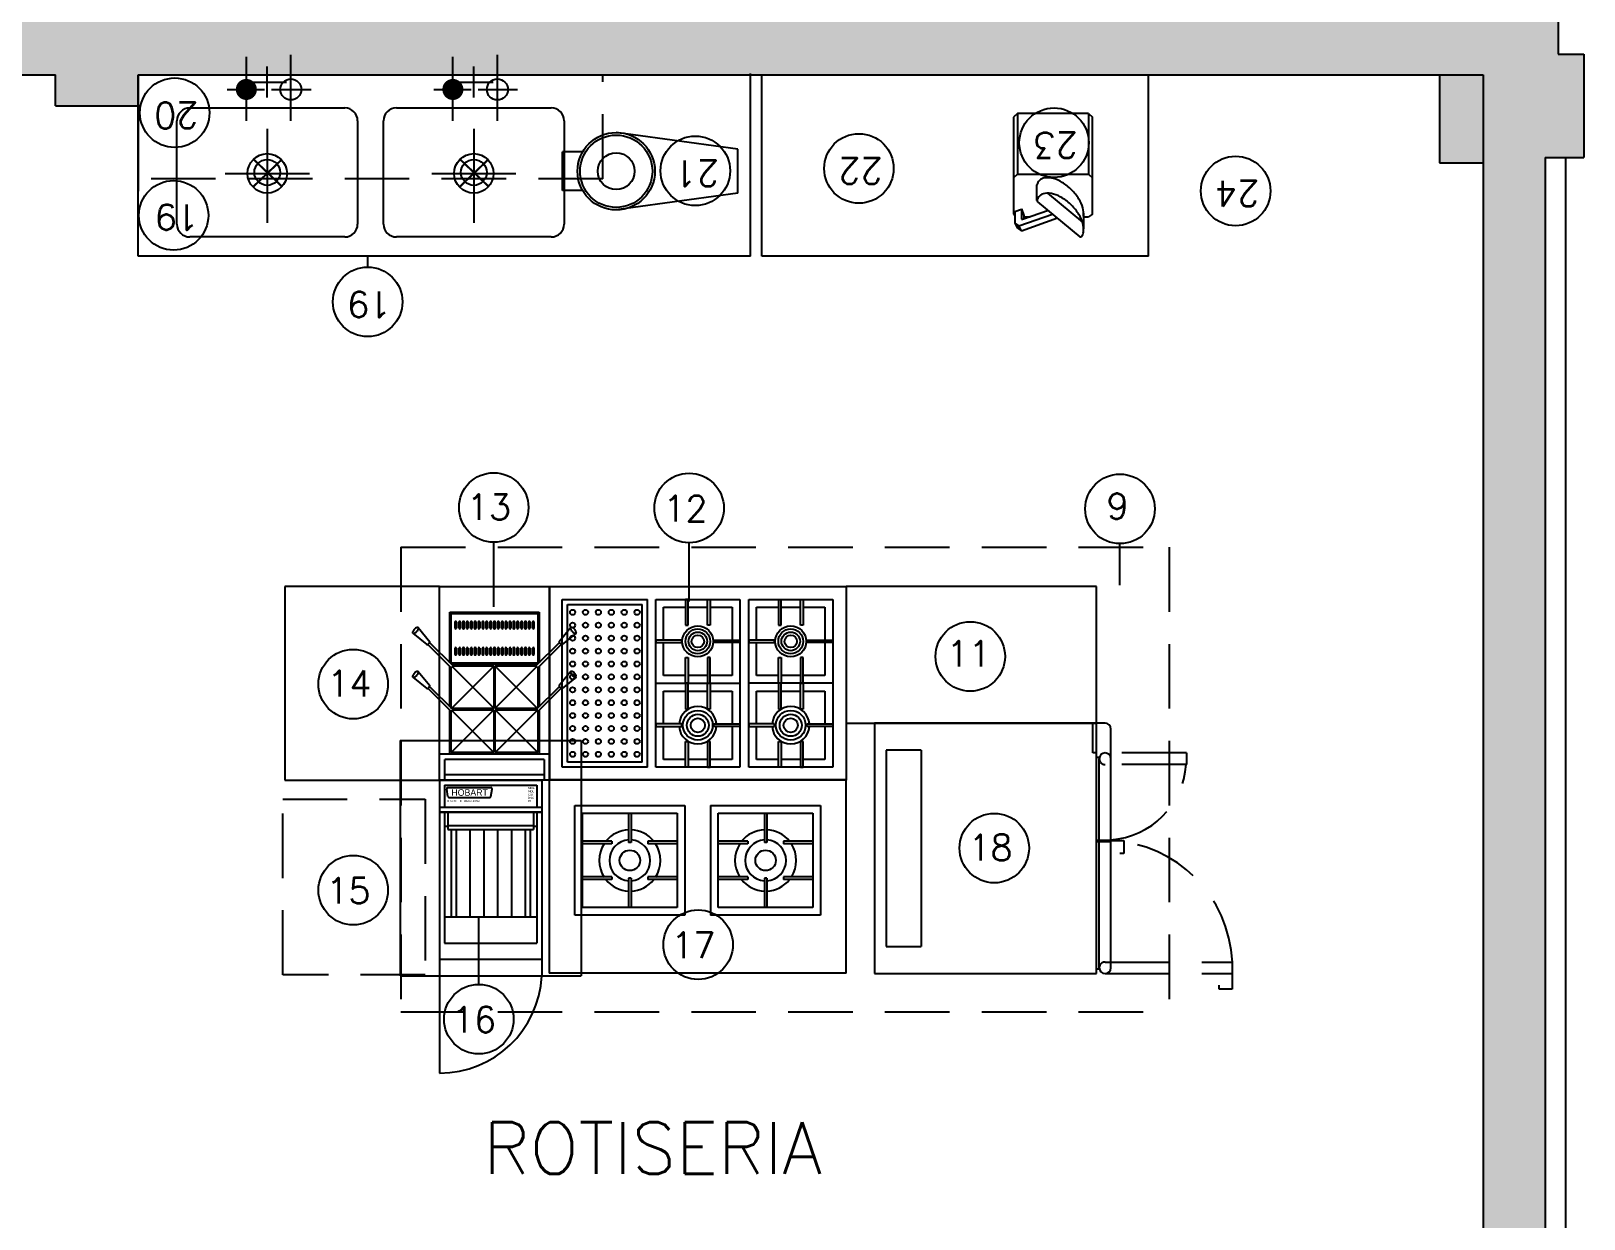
# Model space of a CAD drawing. Header units: metres. Extents: x 95 to 486, y 2972 to 3465.
# Drawn here: x 230.36 to 236.38, y 3405.26 to 3409.86 of the extents above; entities that cross this region are included whole.
import ezdxf

# ---------------------------------------------------------------- set-up
doc = ezdxf.new("R2010")
doc.units = ezdxf.units.M
doc.linetypes.add('HIDDEN', pattern=[0.375, 0.25, -0.125])
for name, color, linetype in [('0_MUROS', 7, 'Continuous'), ('E_INOXIGAS', 1, 'Continuous'), ('I_AGUA', 160, 'Continuous'), ('T_ITEMS', 142, 'Continuous'), ('T_TEXTOS', 3, 'Continuous')]:
    doc.layers.add(name, color=color, linetype=linetype)
doc.styles.add('ROMANS', font='romans.shx', dxfattribs={"width": 0.8, "height": 0.15})

# ---------------------------------------------------------------- blocks, each defined once
blk = doc.blocks.new('AF')
at = {"color": 1}
for p, q in [((0, -173.1), (0, 191.7)), ((-106.2, 0), (111.7, 0))]:
    blk.add_line(p, q, dxfattribs=at)
blk.add_circle((0, 0), 58.2)
blk = doc.blocks.new('AC')
at = {"color": 1}
for p, q in [((0, -173.1), (0, 179.7)), ((-106.2, 0), (100.6, 0))]:
    blk.add_line(p, q, dxfattribs=at)
at = {"const_width": 58.2}
blk.add_lwpolyline([(-29.1, 0, 1), (29.1, 0, 1)], format="xyb", close=True, dxfattribs=at)
blk = doc.blocks.new('DES')
at = {"color": 1}
for p, q in [((-3.7, 173.1), (-3.7, -191.8)), ((-166.9, 0), (159.5, 0))]:
    blk.add_line(p, q, dxfattribs=at)
at = {"const_width": 8}
for points in [[(51.5, 52.8), (-59, -52.7)], [(-57.2, 54.6), (53.3, -50.9)]]:
    blk.add_lwpolyline(points, dxfattribs=at)
blk.add_circle((-3.7, 0), 76.4)

msp = doc.modelspace()

# ---------------------------------------------------------------- hatches: boundary and pattern name
at = {"layer": '0_MUROS'}
h = msp.add_hatch(color=256, dxfattribs=at)
h.paths.add_polyline_path([(216.4886, 3409.5745), (211.1886, 3409.5745), (211.1886, 3409.1545), (211.4686, 3409.1545), (211.4686, 3409.2745), (212.0686, 3409.2745), (213.8464, 3409.2745), (216.1886, 3409.2745), (216.1886, 3407.7545), (216.4886, 3407.7545)])
h.paths.add_polyline_path([(216.4886, 3409.9545), (216.2886, 3409.9545), (214.7846, 3409.9545), (214.7846, 3409.5745), (216.4886, 3409.5745)])
h.paths.add_polyline_path([(236.2786, 3409.9545), (217.6886, 3409.9545), (217.6886, 3409.5745), (220.8386, 3409.5745), (220.8386, 3409.6945), (224.9386, 3409.6945), (224.9386, 3409.5745), (225.2986, 3409.5745), (225.2986, 3409.6945), (230.4586, 3409.6945), (230.4586, 3409.5745), (230.7786, 3409.5745), (230.7786, 3409.6945), (235.9886, 3409.6945), (235.9886, 3404.3545), (236.3086, 3404.3545), (236.3086, 3404.7145), (236.3586, 3404.7145), (236.3586, 3404.8945), (236.2286, 3404.8945), (236.2286, 3409.3745), (236.3786, 3409.3745), (236.3786, 3409.7745), (236.2786, 3409.7745)])
h.paths.add_polyline_path([(230.6386, 3404.5395), (230.4586, 3404.5395), (230.4586, 3399.8795), (230.6386, 3399.8795)])
h.paths.add_polyline_path([(235.9886, 3409.6945), (235.8186, 3409.6945), (235.8186, 3409.3545), (235.9886, 3409.3545)], flags=16)

# ---------------------------------------------------------------- linework, layer by layer
for p, q in [((236.2786, 3409.9545), (236.2786, 3409.7745)), ((236.2786, 3409.7745), (236.3786, 3409.7745)), ((236.3786, 3409.7745), (236.3786, 3409.3745)), ((225.2986, 3409.6945), (230.4586, 3409.6945)), ((230.4586, 3409.5745), (230.4586, 3409.6945)), ((230.7786, 3409.6945), (235.9886, 3409.6945)), ((230.7786, 3409.5745), (230.7786, 3409.6945)), ((235.8186, 3409.6945), (235.8186, 3409.3545)), ((235.9886, 3409.6945), (235.9886, 3404.3545)), ((230.4586, 3409.5745), (230.7786, 3409.5745)), ((236.2286, 3409.3745), (236.3786, 3409.3745)), ((236.2286, 3409.3745), (236.2286, 3404.8945)), ((235.8186, 3409.3545), (235.9886, 3409.3545))]:
    msp.add_line(p, q, dxfattribs=at)
at = {"layer": '0_MUROS', "color": 2}
for p, q in [((230.7786, 3409.6945), (230.7786, 3409.2445)), ((236.3086, 3404.8945), (236.3086, 3409.3745))]:
    msp.add_line(p, q, dxfattribs=at)
at = {"layer": 'E_INOXIGAS'}
for p, q in [((230.7786, 3408.9924), (230.7786, 3409.6945)), ((231.2786, 3409.6068), (231.2786, 3409.7268)), ((232.0786, 3409.6068), (232.0786, 3409.7268)), ((233.1508, 3408.9924), (233.1508, 3409.6996)), ((233.194, 3408.9924), (233.194, 3409.6924)), ((234.6914, 3408.9924), (234.6914, 3409.6924)), ((231.2136, 3409.6668), (231.3536, 3409.6668)), ((232.0136, 3409.6668), (232.1536, 3409.6668)), ((230.9786, 3409.5668), (231.5786, 3409.5668)), ((231.7786, 3409.5668), (232.3786, 3409.5668)), ((230.9286, 3409.1168), (230.9286, 3409.5168)), ((231.6286, 3409.5168), (231.6286, 3409.1168)), ((231.7286, 3409.1168), (231.7286, 3409.5168)), ((232.4286, 3409.5168), (232.4286, 3409.1168)), ((234.1845, 3409.5454), (234.1695, 3409.5304)), ((234.1695, 3409.5304), (234.1695, 3409.1554)), ((234.1845, 3409.5454), (234.1845, 3409.3104)), ((234.4595, 3409.5454), (234.1845, 3409.5454)), ((234.4595, 3409.5454), (234.4595, 3409.3104)), ((234.4595, 3409.5454), (234.4745, 3409.5304)), ((234.4745, 3409.1554), (234.4745, 3409.5304)), ((233.1018, 3409.4068), (232.6301, 3409.4714)), ((232.5002, 3409.3964), (232.4217, 3409.3964)), ((232.4217, 3409.2464), (232.4217, 3409.3964)), ((233.1018, 3409.2361), (233.1018, 3409.4068)), ((234.1845, 3409.3104), (234.1695, 3409.2954)), ((234.1845, 3409.3104), (234.4595, 3409.3104)), ((234.4595, 3409.3104), (234.4745, 3409.2954)), ((234.26, 3409.2076), (234.26, 3409.2687)), ((232.5002, 3409.2464), (232.4217, 3409.2464)), ((233.1018, 3409.2361), (232.6301, 3409.1714)), ((234.2619, 3409.2035), (234.426, 3409.0676)), ((234.3005, 3409.2365), (234.4362, 3409.1241)), ((234.1695, 3409.1554), (234.1745, 3409.1521)), ((234.1745, 3409.1654), (234.1998, 3409.1746)), ((234.1745, 3409.1654), (234.1745, 3409.1204)), ((234.1895, 3409.1104), (234.3195, 3409.1554)), ((234.1995, 3409.1754), (234.1995, 3409.1354)), ((234.1995, 3409.1754), (234.2095, 3409.1504)), ((234.1995, 3409.0904), (234.3395, 3409.1404)), ((234.1995, 3409.1354), (234.2045, 3409.1354)), ((234.2045, 3409.1354), (234.3045, 3409.1704)), ((234.2095, 3409.1504), (234.2095, 3409.1371)), ((234.2095, 3409.1454), (234.2331, 3409.1454)), ((234.44, 3409.1593), (234.44, 3409.0983)), ((234.44, 3409.1454), (234.4595, 3409.1454)), ((234.4745, 3409.1554), (234.4595, 3409.1454)), ((234.1745, 3409.1204), (234.1895, 3409.1104)), ((234.1745, 3409.1204), (234.1845, 3409.1004)), ((234.1845, 3409.1004), (234.1995, 3409.0904)), ((234.1995, 3409.0904), (234.1895, 3409.1104)), ((231.5786, 3409.0668), (230.9786, 3409.0668)), ((232.3786, 3409.0668), (231.7786, 3409.0668)), ((233.1508, 3408.9924), (230.7786, 3408.9924)), ((234.6914, 3408.9924), (233.194, 3408.9924)), ((231.9462, 3407.7128), (231.3462, 3407.7128)), ((231.3462, 3407.7128), (231.3462, 3406.9628)), ((231.9462, 3406.9628), (231.9462, 3407.7128)), ((231.9462, 3407.7128), (232.3712, 3407.7128)), ((232.3712, 3407.7128), (233.5212, 3407.7128)), ((232.3712, 3406.9628), (232.3712, 3407.7128)), ((233.5212, 3407.7128), (233.5212, 3406.9628)), ((233.5212, 3407.7128), (233.5212, 3407.1833)), ((234.4911, 3407.7128), (233.5212, 3407.7128)), ((234.4911, 3407.1833), (234.4911, 3407.7128)), ((233.5212, 3407.1833), (234.4911, 3407.1833)), ((233.6311, 3407.1833), (233.6311, 3406.2133)), ((234.4911, 3407.1833), (233.6311, 3407.1833)), ((234.5236, 3407.1833), (234.4911, 3407.1833)), ((234.4911, 3406.2133), (234.4911, 3407.1833)), ((234.5461, 3407.0458), (234.5461, 3407.1608)), ((231.7931, 3407.1158), (231.7931, 3406.2042)), ((231.7931, 3407.1158), (232.4945, 3407.1158)), ((232.4945, 3407.1158), (232.4945, 3406.2042)), ((233.8111, 3407.0783), (233.6761, 3407.0783)), ((233.6761, 3407.0783), (233.6761, 3406.3183)), ((233.8111, 3407.0783), (233.8111, 3406.3183)), ((234.5014, 3407.0499), (234.4911, 3407.0499)), ((234.5011, 3406.7307), (234.5011, 3407.0458)), ((234.5461, 3406.7307), (234.5461, 3407.0458)), ((231.3462, 3406.9628), (231.9462, 3406.9628)), ((232.3712, 3406.9648), (233.5211, 3406.9648)), ((233.5212, 3406.9628), (232.3712, 3406.9628)), ((233.5211, 3406.2148), (233.5211, 3406.9648)), ((234.4911, 3406.7307), (234.5461, 3406.7307)), ((234.4911, 3406.7286), (234.5959, 3406.7286)), ((234.4911, 3406.7257), (234.5461, 3406.7257)), ((234.5011, 3406.2358), (234.5011, 3406.7257)), ((234.5461, 3406.2358), (234.5461, 3406.7307)), ((234.5959, 3406.7286), (234.5959, 3406.6786)), ((234.5959, 3406.6786), (234.5809, 3406.6786)), ((233.6761, 3406.3183), (233.8111, 3406.3183)), ((231.9462, 3406.2042), (231.9462, 3405.8281)), ((231.9462, 3406.2042), (232.3415, 3406.2042)), ((233.5211, 3406.2148), (232.3703, 3406.2148)), ((233.6311, 3406.2133), (234.4911, 3406.2133)), ((234.5022, 3406.2307), (234.4911, 3406.2307))]:
    msp.add_line(p, q, dxfattribs=at)
at = {"layer": 'E_INOXIGAS', "color": 2, "linetype": 'HIDDEN'}
for q in [(232.5786, 3409.6924), (230.7786, 3409.2924)]:
    msp.add_line((232.5786, 3409.2924), q, dxfattribs=at)
at = {"layer": 'E_INOXIGAS', "linetype": 'HIDDEN'}
for p, q in [((231.7962, 3407.8648), (234.772, 3407.8648)), ((231.7962, 3407.8648), (231.7962, 3406.0648)), ((234.772, 3407.8648), (234.772, 3406.0648)), ((234.4765, 3407.0683), (234.4765, 3407.1833)), ((234.4911, 3407.0683), (234.4765, 3407.0683)), ((234.8387, 3407.0683), (234.5236, 3407.0683)), ((234.8387, 3407.0233), (234.5236, 3407.0233)), ((234.8387, 3407.0683), (234.8387, 3407.0233)), ((231.3386, 3406.2085), (231.3386, 3406.8886)), ((231.3386, 3406.8886), (231.8903, 3406.8886)), ((231.8903, 3406.8886), (231.8903, 3406.2085)), ((234.5236, 3406.2583), (235.0184, 3406.2583)), ((235.0163, 3406.258), (235.0163, 3406.1532)), ((231.8903, 3406.2085), (231.3386, 3406.2085)), ((234.5236, 3406.2133), (235.0184, 3406.2133)), ((234.9663, 3406.1532), (234.9663, 3406.1682)), ((235.0163, 3406.1532), (234.9663, 3406.1532)), ((231.7962, 3406.0648), (234.772, 3406.0648))]:
    msp.add_line(p, q, dxfattribs=at)
at = {"layer": 'E_INOXIGAS', "color": 2}
for p, q in [((231.9462, 3407.457), (231.9462, 3407.7128)), ((232.3712, 3407.7128), (232.3712, 3407.457)), ((231.9862, 3407.4173), (231.9862, 3407.6128)), ((231.9862, 3407.6128), (232.3312, 3407.6128)), ((231.9912, 3407.4178), (231.9912, 3407.6078)), ((231.9912, 3407.6078), (232.3262, 3407.6078)), ((232.0057, 3407.5748), (232.0057, 3407.5518)), ((232.0117, 3407.5748), (232.0117, 3407.5518)), ((232.0207, 3407.5748), (232.0207, 3407.5518)), ((232.0267, 3407.5748), (232.0267, 3407.5518)), ((232.0357, 3407.5748), (232.0357, 3407.5518)), ((232.0417, 3407.5748), (232.0417, 3407.5518)), ((232.0507, 3407.5748), (232.0507, 3407.5518)), ((232.0567, 3407.5748), (232.0567, 3407.5518)), ((232.0657, 3407.5748), (232.0657, 3407.5518)), ((232.0717, 3407.5748), (232.0717, 3407.5518)), ((232.0807, 3407.5748), (232.0807, 3407.5518)), ((232.0867, 3407.5748), (232.0867, 3407.5518)), ((232.0957, 3407.5748), (232.0957, 3407.5518)), ((232.1017, 3407.5748), (232.1017, 3407.5518)), ((232.1107, 3407.5748), (232.1107, 3407.5518)), ((232.1167, 3407.5748), (232.1167, 3407.5518)), ((232.1257, 3407.5748), (232.1257, 3407.5518)), ((232.1317, 3407.5748), (232.1317, 3407.5518)), ((232.1407, 3407.5748), (232.1407, 3407.5518)), ((232.1467, 3407.5748), (232.1467, 3407.5518)), ((232.1557, 3407.5748), (232.1557, 3407.5518)), ((232.1617, 3407.5748), (232.1617, 3407.5518)), ((232.1707, 3407.5748), (232.1707, 3407.5518)), ((232.1767, 3407.5748), (232.1767, 3407.5518)), ((232.1857, 3407.5748), (232.1857, 3407.5518)), ((232.1917, 3407.5748), (232.1917, 3407.5518)), ((232.2007, 3407.5748), (232.2007, 3407.5518)), ((232.2067, 3407.5748), (232.2067, 3407.5518)), ((232.2157, 3407.5748), (232.2157, 3407.5518)), ((232.2217, 3407.5748), (232.2217, 3407.5518)), ((232.2307, 3407.5748), (232.2307, 3407.5518)), ((232.2367, 3407.5748), (232.2367, 3407.5518)), ((232.2457, 3407.5748), (232.2457, 3407.5518)), ((232.2517, 3407.5748), (232.2517, 3407.5518)), ((232.2607, 3407.5748), (232.2607, 3407.5518)), ((232.2667, 3407.5748), (232.2667, 3407.5518)), ((232.2757, 3407.5748), (232.2757, 3407.5518)), ((232.2817, 3407.5748), (232.2817, 3407.5518)), ((232.2907, 3407.5748), (232.2907, 3407.5518)), ((232.2967, 3407.5748), (232.2967, 3407.5518)), ((232.3057, 3407.5748), (232.3057, 3407.5518)), ((232.3117, 3407.5748), (232.3117, 3407.5518)), ((232.3262, 3407.6078), (232.3262, 3407.4178)), ((232.3312, 3407.6128), (232.3312, 3407.4173)), ((231.8423, 3407.5319), (231.8969, 3407.4876)), ((231.8633, 3407.5534), (231.908, 3407.4991)), ((231.9912, 3407.3982), (231.9004, 3407.4884)), ((231.9983, 3407.4053), (231.9071, 3407.4958)), ((232.0057, 3407.4738), (232.0057, 3407.4508)), ((232.0117, 3407.4738), (232.0117, 3407.4508)), ((232.0207, 3407.4738), (232.0207, 3407.4508)), ((232.0267, 3407.4738), (232.0267, 3407.4508)), ((232.0357, 3407.4738), (232.0357, 3407.4508)), ((232.0417, 3407.4738), (232.0417, 3407.4508)), ((232.0507, 3407.4738), (232.0507, 3407.4508)), ((232.0567, 3407.4738), (232.0567, 3407.4508)), ((232.0657, 3407.4738), (232.0657, 3407.4508)), ((232.0717, 3407.4738), (232.0717, 3407.4508)), ((232.0807, 3407.4738), (232.0807, 3407.4508)), ((232.0867, 3407.4738), (232.0867, 3407.4508)), ((232.0957, 3407.4738), (232.0957, 3407.4508)), ((232.1017, 3407.4738), (232.1017, 3407.4508)), ((232.1107, 3407.4738), (232.1107, 3407.4508)), ((232.1167, 3407.4738), (232.1167, 3407.4508)), ((232.1257, 3407.4738), (232.1257, 3407.4508)), ((232.1317, 3407.4738), (232.1317, 3407.4508)), ((232.1407, 3407.4738), (232.1407, 3407.4508)), ((232.1467, 3407.4738), (232.1467, 3407.4508)), ((232.1557, 3407.4738), (232.1557, 3407.4508)), ((232.1617, 3407.4738), (232.1617, 3407.4508)), ((232.1707, 3407.4738), (232.1707, 3407.4508)), ((232.1767, 3407.4738), (232.1767, 3407.4508)), ((232.1857, 3407.4738), (232.1857, 3407.4508)), ((232.1917, 3407.4738), (232.1917, 3407.4508)), ((232.2007, 3407.4738), (232.2007, 3407.4508)), ((232.2067, 3407.4738), (232.2067, 3407.4508)), ((232.2157, 3407.4738), (232.2157, 3407.4508)), ((232.2217, 3407.4738), (232.2217, 3407.4508)), ((232.2307, 3407.4738), (232.2307, 3407.4508)), ((232.2367, 3407.4738), (232.2367, 3407.4508)), ((232.2457, 3407.4738), (232.2457, 3407.4508)), ((232.2517, 3407.4738), (232.2517, 3407.4508)), ((232.2607, 3407.4738), (232.2607, 3407.4508)), ((232.2667, 3407.4738), (232.2667, 3407.4508)), ((232.2757, 3407.4738), (232.2757, 3407.4508)), ((232.2817, 3407.4738), (232.2817, 3407.4508)), ((232.2907, 3407.4738), (232.2907, 3407.4508)), ((232.2967, 3407.4738), (232.2967, 3407.4508)), ((232.3057, 3407.4738), (232.3057, 3407.4508)), ((232.3117, 3407.4738), (232.3117, 3407.4508)), ((232.319, 3407.4053), (232.4102, 3407.4958)), ((232.3261, 3407.3982), (232.4169, 3407.4884)), ((231.9462, 3407.287), (231.9462, 3407.4429)), ((231.9862, 3407.2473), (231.9862, 3407.4032)), ((231.9907, 3407.4128), (232.3266, 3407.4128)), ((231.9912, 3407.4178), (232.3262, 3407.4178)), ((231.9912, 3407.3982), (231.9983, 3407.4053)), ((231.9912, 3407.2403), (231.9912, 3407.3983)), ((231.9922, 3407.2403), (232.1572, 3407.4053)), ((232.1572, 3407.2403), (231.9958, 3407.4018)), ((231.9983, 3407.4053), (232.1562, 3407.4053)), ((232.1562, 3407.4053), (232.1562, 3407.2403)), ((232.3251, 3407.2403), (232.1601, 3407.4053)), ((232.1601, 3407.2403), (232.3215, 3407.4018)), ((232.1612, 3407.2403), (232.1612, 3407.4053)), ((232.1612, 3407.4053), (232.319, 3407.4053)), ((232.3261, 3407.3982), (232.319, 3407.4053)), ((232.3262, 3407.3983), (232.3262, 3407.2424)), ((232.3312, 3407.4032), (232.3312, 3407.2473)), ((232.3712, 3407.4429), (232.3712, 3407.287)), ((231.8423, 3407.3619), (231.8969, 3407.3176)), ((231.8633, 3407.3834), (231.908, 3407.3291)), ((231.9983, 3407.2353), (231.9071, 3407.3258)), ((232.319, 3407.2353), (232.4102, 3407.3258)), ((231.9912, 3407.2282), (231.9004, 3407.3184)), ((231.9462, 3407.0628), (231.9462, 3407.2729)), ((232.3261, 3407.2282), (232.4169, 3407.3184)), ((232.3712, 3407.2729), (232.3712, 3407.0628)), ((231.9862, 3407.0628), (231.9862, 3407.2332)), ((231.9912, 3407.2282), (231.9983, 3407.2353)), ((231.9912, 3407.0703), (232.1562, 3407.2353)), ((231.9912, 3407.0703), (231.9912, 3407.2283)), ((232.1562, 3407.2403), (231.9932, 3407.2403)), ((232.1562, 3407.0703), (231.9947, 3407.2318)), ((231.9983, 3407.2353), (232.1562, 3407.2353)), ((232.1562, 3407.2353), (232.1562, 3407.0703)), ((232.3241, 3407.2403), (232.1612, 3407.2403)), ((232.1612, 3407.0703), (232.1612, 3407.2353)), ((232.3262, 3407.0703), (232.1612, 3407.2353)), ((232.1612, 3407.2353), (232.3262, 3407.2353)), ((232.1612, 3407.0703), (232.3226, 3407.2318)), ((232.3261, 3407.2282), (232.319, 3407.2353)), ((232.3262, 3407.2283), (232.3262, 3407.0703)), ((232.3312, 3407.2332), (232.3312, 3407.0628)), ((231.9462, 3406.9628), (231.9462, 3407.0628)), ((232.3712, 3407.0628), (231.9462, 3407.0628)), ((231.9662, 3406.9628), (231.9662, 3407.0428)), ((232.3512, 3407.0428), (231.9662, 3407.0428)), ((232.1562, 3407.0703), (231.9912, 3407.0703)), ((232.3262, 3407.0703), (232.1612, 3407.0703)), ((232.3512, 3407.0428), (232.3512, 3406.9628)), ((232.3712, 3407.0628), (232.3712, 3406.9628)), ((231.9462, 3406.9628), (231.9462, 3406.2042)), ((232.3712, 3406.9628), (231.9462, 3406.9628)), ((231.9462, 3406.9628), (232.3415, 3406.9628)), ((232.3512, 3406.9828), (231.9662, 3406.9828)), ((232.3415, 3406.9628), (232.3415, 3406.2042)), ((232.3712, 3406.2148), (232.3712, 3406.9648)), ((231.9654, 3406.9438), (231.9654, 3406.8578)), ((231.9654, 3406.9438), (232.3223, 3406.9438)), ((231.9784, 3406.8999), (231.9735, 3406.9278)), ((231.9785, 3406.9338), (232.1447, 3406.9338)), ((232.1448, 3406.8999), (232.1497, 3406.9278)), ((232.3223, 3406.9438), (232.3223, 3406.8578)), ((231.9462, 3406.8578), (232.3415, 3406.8578)), ((231.9834, 3406.8957), (232.1398, 3406.8957)), ((231.9462, 3406.8401), (232.3415, 3406.8401)), ((231.9462, 3406.8385), (232.3415, 3406.8385)), ((231.9654, 3406.8385), (231.9654, 3406.3318)), ((231.9654, 3406.7844), (231.978, 3406.7844)), ((231.978, 3406.8385), (231.978, 3406.7715)), ((231.978, 3406.7877), (232.3097, 3406.7877)), ((232.3097, 3406.8385), (232.3097, 3406.7715)), ((232.3097, 3406.7844), (232.3223, 3406.7844)), ((232.3223, 3406.8385), (232.3223, 3406.3318)), ((231.978, 3406.7715), (232.3097, 3406.7715)), ((231.9908, 3406.7715), (231.9908, 3406.4337)), ((232.0101, 3406.7715), (232.0101, 3406.4337)), ((232.0637, 3406.7715), (232.0637, 3406.4337)), ((232.1172, 3406.7715), (232.1172, 3406.4337)), ((232.1708, 3406.7715), (232.1708, 3406.4337)), ((232.2243, 3406.7715), (232.2243, 3406.4337)), ((232.2779, 3406.7715), (232.2779, 3406.4337)), ((232.2969, 3406.7715), (232.2969, 3406.4337)), ((231.9654, 3406.4337), (232.3223, 3406.4337)), ((231.9654, 3406.3318), (232.3223, 3406.3318)), ((232.3415, 3406.2681), (231.9462, 3406.2681)), ((231.7931, 3406.2042), (231.9462, 3406.2042)), ((232.3415, 3406.2042), (232.4945, 3406.2042))]:
    msp.add_line(p, q, dxfattribs=at)
at = {"layer": 'E_INOXIGAS', "color": 5}
for p, q in [((232.4212, 3407.6628), (232.7512, 3407.6628)), ((232.4212, 3407.0128), (232.4212, 3407.6628)), ((232.4412, 3407.6428), (232.7312, 3407.6428)), ((232.4412, 3407.0328), (232.4412, 3407.6428)), ((232.7312, 3407.0328), (232.7312, 3407.6428)), ((232.7512, 3407.0128), (232.7512, 3407.6628)), ((232.7837, 3407.3378), (232.7837, 3407.6628)), ((232.7837, 3407.6628), (233.1087, 3407.6628)), ((232.8137, 3407.5053), (232.8137, 3407.6328)), ((232.8137, 3407.6328), (232.8987, 3407.6328)), ((232.8987, 3407.6628), (232.8987, 3407.5628)), ((232.9087, 3407.6628), (232.8987, 3407.6628)), ((232.9087, 3407.5628), (232.9087, 3407.6628)), ((232.9087, 3407.6328), (232.9837, 3407.6328)), ((232.9837, 3407.5628), (232.9837, 3407.6628)), ((232.9837, 3407.6628), (232.9937, 3407.6628)), ((232.9937, 3407.6628), (232.9937, 3407.5628)), ((232.9937, 3407.6328), (233.0787, 3407.6328)), ((233.0787, 3407.6328), (233.0787, 3407.5053)), ((233.1087, 3407.6628), (233.1087, 3407.3378)), ((233.1437, 3407.6628), (233.4687, 3407.6628)), ((233.1437, 3407.3378), (233.1437, 3407.6628)), ((233.1737, 3407.5053), (233.1737, 3407.6328)), ((233.1737, 3407.6328), (233.2587, 3407.6328)), ((233.2587, 3407.6628), (233.2587, 3407.5628)), ((233.2687, 3407.5628), (233.2687, 3407.6628)), ((233.2687, 3407.6328), (233.3437, 3407.6328)), ((233.3437, 3407.5628), (233.3437, 3407.6628)), ((233.3537, 3407.6628), (233.3537, 3407.5628)), ((233.3537, 3407.6328), (233.4387, 3407.6328)), ((233.4387, 3407.6328), (233.4387, 3407.5053)), ((233.4687, 3407.6628), (233.4687, 3407.3378)), ((232.4541, 3407.5534), (232.4093, 3407.4991)), ((232.475, 3407.5319), (232.4204, 3407.4876)), ((232.7837, 3407.5053), (232.7837, 3407.4953)), ((232.8837, 3407.5053), (232.7837, 3407.5053)), ((232.8837, 3407.4953), (232.8837, 3407.5053)), ((232.8987, 3407.5628), (232.9087, 3407.5628)), ((232.9937, 3407.5628), (232.9837, 3407.5628)), ((233.0087, 3407.5053), (233.1087, 3407.5053)), ((233.0087, 3407.4953), (233.0087, 3407.5053)), ((233.1087, 3407.5053), (233.1087, 3407.4953)), ((233.1437, 3407.5053), (233.1437, 3407.4953)), ((233.2437, 3407.5053), (233.1437, 3407.5053)), ((233.2437, 3407.4953), (233.2437, 3407.5053)), ((233.2587, 3407.5628), (233.2687, 3407.5628)), ((233.3537, 3407.5628), (233.3437, 3407.5628)), ((233.3687, 3407.5053), (233.4687, 3407.5053)), ((233.3687, 3407.4953), (233.3687, 3407.5053)), ((233.4687, 3407.5053), (233.4687, 3407.4953)), ((232.7837, 3407.4953), (232.8837, 3407.4953)), ((232.8137, 3407.3678), (232.8137, 3407.4953)), ((233.1087, 3407.4953), (233.0087, 3407.4953)), ((233.0787, 3407.4953), (233.0787, 3407.3678)), ((233.1437, 3407.4953), (233.2437, 3407.4953)), ((233.1737, 3407.3678), (233.1737, 3407.4953)), ((233.4687, 3407.4953), (233.3687, 3407.4953)), ((233.4387, 3407.4953), (233.4387, 3407.3678)), ((232.8987, 3407.4378), (232.9087, 3407.4378)), ((232.8987, 3407.3378), (232.8987, 3407.4378)), ((232.9087, 3407.4378), (232.9087, 3407.3378)), ((232.9837, 3407.4378), (232.9837, 3407.3378)), ((232.9937, 3407.4378), (232.9837, 3407.4378)), ((232.9937, 3407.3378), (232.9937, 3407.4378)), ((233.2587, 3407.4378), (233.2687, 3407.4378)), ((233.2587, 3407.3378), (233.2587, 3407.4378)), ((233.2687, 3407.4378), (233.2687, 3407.3378)), ((233.3537, 3407.4378), (233.3437, 3407.4378)), ((233.3437, 3407.4378), (233.3437, 3407.3378)), ((233.3537, 3407.3378), (233.3537, 3407.4378)), ((232.4541, 3407.3834), (232.4093, 3407.3291)), ((232.475, 3407.3619), (232.4204, 3407.3176)), ((232.7837, 3407.0128), (232.7837, 3407.3378)), ((232.7837, 3407.3378), (233.1087, 3407.3378)), ((232.8987, 3407.3678), (232.8137, 3407.3678)), ((232.8987, 3407.3378), (232.8987, 3407.2378)), ((232.9087, 3407.3378), (232.8987, 3407.3378)), ((232.9087, 3407.3378), (232.8987, 3407.3378)), ((232.9837, 3407.3678), (232.9087, 3407.3678)), ((232.9087, 3407.2378), (232.9087, 3407.3378)), ((232.9837, 3407.2378), (232.9837, 3407.3378)), ((232.9837, 3407.3378), (232.9937, 3407.3378)), ((232.9837, 3407.3378), (232.9937, 3407.3378)), ((233.0787, 3407.3678), (232.9937, 3407.3678)), ((232.9937, 3407.3378), (232.9937, 3407.2378)), ((233.1087, 3407.3378), (233.1087, 3407.0128)), ((233.1437, 3407.0128), (233.1437, 3407.3378)), ((233.4687, 3407.3378), (233.1437, 3407.3378)), ((233.2587, 3407.3678), (233.1737, 3407.3678)), ((233.2587, 3407.3378), (233.2587, 3407.2378)), ((233.2687, 3407.3378), (233.2587, 3407.3378)), ((233.2687, 3407.3378), (233.2587, 3407.3378)), ((233.3437, 3407.3678), (233.2687, 3407.3678)), ((233.2687, 3407.2378), (233.2687, 3407.3378)), ((233.3437, 3407.2378), (233.3437, 3407.3378)), ((233.3437, 3407.3378), (233.3537, 3407.3378)), ((233.3437, 3407.3378), (233.3537, 3407.3378)), ((233.4387, 3407.3678), (233.3537, 3407.3678)), ((233.3537, 3407.3378), (233.3537, 3407.2378)), ((233.4687, 3407.3378), (233.4687, 3407.0128)), ((232.8137, 3407.1803), (232.8137, 3407.3078)), ((232.8137, 3407.3078), (232.8987, 3407.3078)), ((232.9087, 3407.3078), (232.9837, 3407.3078)), ((232.9937, 3407.3078), (233.0787, 3407.3078)), ((233.0787, 3407.3078), (233.0787, 3407.1803)), ((233.1737, 3407.1803), (233.1737, 3407.3078)), ((233.1737, 3407.3078), (233.2587, 3407.3078)), ((233.2687, 3407.3078), (233.3437, 3407.3078)), ((233.3537, 3407.3078), (233.4387, 3407.3078)), ((233.4387, 3407.3078), (233.4387, 3407.1803)), ((232.8987, 3407.2378), (232.9087, 3407.2378)), ((232.9937, 3407.2378), (232.9837, 3407.2378)), ((233.2587, 3407.2378), (233.2687, 3407.2378)), ((233.3537, 3407.2378), (233.3437, 3407.2378)), ((232.7837, 3407.1803), (232.7837, 3407.1703)), ((232.8837, 3407.1803), (232.7837, 3407.1803)), ((232.7837, 3407.1703), (232.8837, 3407.1703)), ((232.8137, 3407.0428), (232.8137, 3407.1703)), ((232.8837, 3407.1703), (232.8837, 3407.1803)), ((233.0087, 3407.1803), (233.1087, 3407.1803)), ((233.0087, 3407.1703), (233.0087, 3407.1803)), ((233.1087, 3407.1703), (233.0087, 3407.1703)), ((233.0787, 3407.1703), (233.0787, 3407.0428)), ((233.1087, 3407.1803), (233.1087, 3407.1703)), ((233.1437, 3407.1803), (233.1437, 3407.1703)), ((233.2437, 3407.1803), (233.1437, 3407.1803)), ((233.1437, 3407.1703), (233.2437, 3407.1703)), ((233.1737, 3407.0428), (233.1737, 3407.1703)), ((233.2437, 3407.1703), (233.2437, 3407.1803)), ((233.3687, 3407.1803), (233.4687, 3407.1803)), ((233.3687, 3407.1703), (233.3687, 3407.1803)), ((233.4687, 3407.1703), (233.3687, 3407.1703)), ((233.4387, 3407.1703), (233.4387, 3407.0428)), ((233.4687, 3407.1803), (233.4687, 3407.1703)), ((232.8987, 3407.1128), (232.9087, 3407.1128)), ((232.8987, 3407.0128), (232.8987, 3407.1128)), ((232.9087, 3407.1128), (232.9087, 3407.0128)), ((232.9837, 3407.1128), (232.9837, 3407.0128)), ((232.9937, 3407.1128), (232.9837, 3407.1128)), ((232.9937, 3407.0128), (232.9937, 3407.1128)), ((233.2587, 3407.1128), (233.2687, 3407.1128)), ((233.2587, 3407.0128), (233.2587, 3407.1128)), ((233.2687, 3407.1128), (233.2687, 3407.0128)), ((233.3437, 3407.1128), (233.3437, 3407.0128)), ((233.3537, 3407.1128), (233.3437, 3407.1128)), ((233.3537, 3407.0128), (233.3537, 3407.1128)), ((232.7312, 3407.0328), (232.4412, 3407.0328)), ((232.8987, 3407.0428), (232.8137, 3407.0428)), ((232.9837, 3407.0428), (232.9087, 3407.0428)), ((233.0787, 3407.0428), (232.9937, 3407.0428)), ((233.2587, 3407.0428), (233.1737, 3407.0428)), ((233.3437, 3407.0428), (233.2687, 3407.0428)), ((233.4387, 3407.0428), (233.3537, 3407.0428)), ((232.7512, 3407.0128), (232.4212, 3407.0128)), ((233.1087, 3407.0128), (232.7837, 3407.0128)), ((232.9087, 3407.0128), (232.8987, 3407.0128)), ((232.9837, 3407.0128), (232.9937, 3407.0128)), ((233.4687, 3407.0128), (233.1437, 3407.0128)), ((233.2687, 3407.0128), (233.2587, 3407.0128)), ((233.3437, 3407.0128), (233.3537, 3407.0128)), ((232.4703, 3406.4391), (232.4703, 3406.8648)), ((232.4703, 3406.8648), (232.896, 3406.8648)), ((232.896, 3406.8648), (232.896, 3406.4391)), ((232.996, 3406.8648), (233.4217, 3406.8648)), ((232.996, 3406.8648), (232.996, 3406.4391)), ((233.4217, 3406.8648), (233.4217, 3406.4391)), ((232.5, 3406.4688), (232.5, 3406.8351)), ((232.5, 3406.8351), (232.8663, 3406.8351)), ((232.6782, 3406.8351), (232.6782, 3406.7212)), ((232.6881, 3406.8351), (232.6881, 3406.7212)), ((232.8663, 3406.8351), (232.8663, 3406.4688)), ((233.0257, 3406.8351), (233.392, 3406.8351)), ((233.0257, 3406.4688), (233.0257, 3406.8351)), ((233.2039, 3406.8351), (233.2039, 3406.7212)), ((233.2138, 3406.8351), (233.2138, 3406.7212)), ((233.392, 3406.8351), (233.392, 3406.4688)), ((232.6138, 3406.7262), (232.5, 3406.7262)), ((232.6138, 3406.7262), (232.6138, 3406.7163)), ((232.7524, 3406.7262), (232.7524, 3406.7163)), ((232.8663, 3406.7262), (232.7524, 3406.7262)), ((233.1395, 3406.7262), (233.0257, 3406.7262)), ((233.1395, 3406.7262), (233.1395, 3406.7163)), ((233.2781, 3406.7262), (233.2781, 3406.7163)), ((233.392, 3406.7262), (233.2781, 3406.7262)), ((232.6138, 3406.7163), (232.5, 3406.7163)), ((232.6881, 3406.7212), (232.6782, 3406.7212)), ((232.8663, 3406.7163), (232.7524, 3406.7163)), ((233.1395, 3406.7163), (233.0257, 3406.7163)), ((233.2138, 3406.7212), (233.2039, 3406.7212)), ((233.392, 3406.7163), (233.2781, 3406.7163)), ((232.6138, 3406.5876), (232.5, 3406.5876)), ((232.6138, 3406.5777), (232.5, 3406.5777)), ((232.6138, 3406.5876), (232.6138, 3406.5777)), ((232.6782, 3406.5826), (232.6782, 3406.4688)), ((232.6881, 3406.5826), (232.6782, 3406.5826)), ((232.6881, 3406.5826), (232.6881, 3406.4688)), ((232.7524, 3406.5876), (232.7524, 3406.5777)), ((232.8663, 3406.5876), (232.7524, 3406.5876)), ((232.8663, 3406.5777), (232.7524, 3406.5777)), ((233.1395, 3406.5876), (233.0257, 3406.5876)), ((233.1395, 3406.5777), (233.0257, 3406.5777)), ((233.1395, 3406.5876), (233.1395, 3406.5777)), ((233.2039, 3406.5826), (233.2039, 3406.4688)), ((233.2138, 3406.5826), (233.2039, 3406.5826)), ((233.2138, 3406.5826), (233.2138, 3406.4688)), ((233.2781, 3406.5876), (233.2781, 3406.5777)), ((233.392, 3406.5876), (233.2781, 3406.5876)), ((233.392, 3406.5777), (233.2781, 3406.5777)), ((232.896, 3406.4391), (232.4703, 3406.4391)), ((232.8663, 3406.4688), (232.5, 3406.4688)), ((233.4217, 3406.4391), (232.996, 3406.4391)), ((233.392, 3406.4688), (233.0257, 3406.4688))]:
    msp.add_line(p, q, dxfattribs=at)
at = {"layer": 'E_INOXIGAS'}
for centre, radius in [((232.6301, 3409.3214), 0.15), ((232.6301, 3409.3214), 0.14), ((232.6301, 3409.3214), 0.0712), ((231.2786, 3409.3168), 0.05), ((232.0786, 3409.3168), 0.05)]:
    msp.add_circle(centre, radius, dxfattribs=at)
at = {"layer": 'E_INOXIGAS', "color": 5}
for centre, radius in [((232.4612, 3407.6128), 0.01), ((232.4612, 3407.5628), 0.01), ((232.5112, 3407.6128), 0.01), ((232.5112, 3407.5628), 0.01), ((232.5612, 3407.6128), 0.01), ((232.5612, 3407.5628), 0.01), ((232.6112, 3407.6128), 0.01), ((232.6112, 3407.5628), 0.01), ((232.6612, 3407.6128), 0.01), ((232.6612, 3407.5628), 0.01), ((232.7112, 3407.6128), 0.01), ((232.7112, 3407.5628), 0.01), ((232.4612, 3407.5128), 0.01), ((232.5112, 3407.5128), 0.01), ((232.5612, 3407.5128), 0.01), ((232.6112, 3407.5128), 0.01), ((232.6612, 3407.5128), 0.01), ((232.7112, 3407.5128), 0.01), ((232.9462, 3407.5003), 0.06), ((232.9462, 3407.5003), 0.048), ((232.9462, 3407.5003), 0.036), ((232.9462, 3407.5003), 0.024), ((233.3062, 3407.5003), 0.06), ((233.3062, 3407.5003), 0.048), ((233.3062, 3407.5003), 0.036), ((233.3062, 3407.5003), 0.024), ((232.4612, 3407.4628), 0.01), ((232.5112, 3407.4628), 0.01), ((232.5612, 3407.4628), 0.01), ((232.6112, 3407.4628), 0.01), ((232.6612, 3407.4628), 0.01), ((232.7112, 3407.4628), 0.01), ((232.4612, 3407.4128), 0.01), ((232.5112, 3407.4128), 0.01), ((232.5612, 3407.4128), 0.01), ((232.6112, 3407.4128), 0.01), ((232.6612, 3407.4128), 0.01), ((232.7112, 3407.4128), 0.01), ((232.4612, 3407.3628), 0.01), ((232.5112, 3407.3628), 0.01), ((232.5612, 3407.3628), 0.01), ((232.6112, 3407.3628), 0.01), ((232.6612, 3407.3628), 0.01), ((232.7112, 3407.3628), 0.01), ((232.4612, 3407.3128), 0.01), ((232.4612, 3407.2628), 0.01), ((232.5112, 3407.3128), 0.01), ((232.5112, 3407.2628), 0.01), ((232.5612, 3407.3128), 0.01), ((232.5612, 3407.2628), 0.01), ((232.6112, 3407.3128), 0.01), ((232.6112, 3407.2628), 0.01), ((232.6612, 3407.3128), 0.01), ((232.6612, 3407.2628), 0.01), ((232.7112, 3407.3128), 0.01), ((232.7112, 3407.2628), 0.01), ((232.4612, 3407.2128), 0.01), ((232.5112, 3407.2128), 0.01), ((232.5612, 3407.2128), 0.01), ((232.6112, 3407.2128), 0.01), ((232.6612, 3407.2128), 0.01), ((232.7112, 3407.2128), 0.01), ((232.9462, 3407.1753), 0.0575), ((232.9462, 3407.1753), 0.0425), ((233.3062, 3407.1753), 0.0575), ((233.3062, 3407.1753), 0.0425), ((232.4612, 3407.1628), 0.01), ((232.5112, 3407.1628), 0.01), ((232.5612, 3407.1628), 0.01), ((232.6112, 3407.1628), 0.01), ((232.6612, 3407.1628), 0.01), ((232.7112, 3407.1628), 0.01), ((232.9462, 3407.1753), 0.0275), ((233.3062, 3407.1753), 0.0275), ((232.4612, 3407.1128), 0.01), ((232.5112, 3407.1128), 0.01), ((232.5612, 3407.1128), 0.01), ((232.6112, 3407.1128), 0.01), ((232.6612, 3407.1128), 0.01), ((232.7112, 3407.1128), 0.01), ((232.4612, 3407.0628), 0.01), ((232.5112, 3407.0628), 0.01), ((232.5612, 3407.0628), 0.01), ((232.6112, 3407.0628), 0.01), ((232.6612, 3407.0628), 0.01), ((232.7112, 3407.0628), 0.01), ((232.6831, 3406.6519), 0.0396), ((233.2088, 3406.6519), 0.0396)]:
    msp.add_circle(centre, radius, dxfattribs=at)
at = {"layer": 'E_INOXIGAS'}
for centre, radius, start, end in [((230.9786, 3409.5168), 0.05, 90, 180), ((231.5786, 3409.5168), 0.05, 0, 90), ((231.7786, 3409.5168), 0.05, 90, 180), ((232.3786, 3409.5168), 0.05, 0, 90), ((234.2951, 3409.2598), 0.0362, 135, 165.69853), ((234.2951, 3409.2598), 0.0362, 98.20301, 135), ((234.3016, 3409.2145), 0.0819, 73.97555, 98.20301), ((234.2878, 3409.1663), 0.1321, 57.91855, 73.97555), ((234.2498, 3409.1057), 0.2037, 45, 57.91855), ((234.2498, 3409.1057), 0.2037, 32.08145, 45), ((234.2951, 3409.1998), 0.0362, 135, 165.69853), ((234.2661, 3409.2079), 0.00609, 160.15369, 233.96555), ((234.2951, 3409.1998), 0.0362, 98.20301, 135), ((234.3016, 3409.1545), 0.0819, 73.97555, 98.20301), ((234.2878, 3409.1063), 0.1321, 57.91855, 73.97555), ((234.2498, 3409.0457), 0.2037, 45, 57.91855), ((234.2498, 3409.0457), 0.2037, 32.08145, 45), ((234.3104, 3409.1437), 0.1321, 16.02445, 32.08145), ((234.3104, 3409.0837), 0.1321, 16.02445, 32.08145), ((234.3586, 3409.1575), 0.0819, 353.03147, 16.02445), ((230.9786, 3409.1168), 0.05, 180, 270), ((231.5786, 3409.1168), 0.05, 270, 0), ((231.7786, 3409.1168), 0.05, 180, 270), ((232.3786, 3409.1168), 0.05, 270, 0), ((234.4285, 3409.0724), 0.00542, 218.97321, 332.57878), ((234.4039, 3409.091), 0.0362, 321.48973, 351.79699), ((234.3586, 3409.0975), 0.0819, 351.79699, 16.02445), ((234.5236, 3407.1608), 0.0225, 0, 90), ((234.5236, 3407.0458), 0.0225, 90, 180), ((234.5236, 3407.0458), 0.0225, 0, 90), ((231.9468, 3406.2231), 0.3951, 269.91772, 357.25464), ((234.5236, 3406.2358), 0.0225, 180, 270), ((234.5236, 3406.2358), 0.0225, 180, 270), ((234.5236, 3406.2358), 0.0225, 270, 0)]:
    msp.add_arc(centre, radius, start, end, dxfattribs=at)
at = {"layer": 'E_INOXIGAS', "color": 2}
for centre, radius, start, end in [((232.0087, 3407.5748), 0.003, 0, 180), ((232.0237, 3407.5748), 0.003, 0, 180), ((232.0387, 3407.5748), 0.003, 0, 180), ((232.0537, 3407.5748), 0.003, 0, 180), ((232.0687, 3407.5748), 0.003, 0, 180), ((232.0837, 3407.5748), 0.003, 0, 180), ((232.0987, 3407.5748), 0.003, 0, 180), ((232.1137, 3407.5748), 0.003, 0, 180), ((232.1287, 3407.5748), 0.003, 0, 180), ((232.1437, 3407.5748), 0.003, 0, 180), ((232.1587, 3407.5748), 0.003, 0, 180), ((232.1737, 3407.5748), 0.003, 0, 180), ((232.1887, 3407.5748), 0.003, 0, 180), ((232.2037, 3407.5748), 0.003, 0, 180), ((232.2187, 3407.5748), 0.003, 0, 180), ((232.2337, 3407.5748), 0.003, 0, 180), ((232.2487, 3407.5748), 0.003, 0, 180), ((232.2637, 3407.5748), 0.003, 0, 180), ((232.2787, 3407.5748), 0.003, 0, 180), ((232.2937, 3407.5748), 0.003, 0, 180), ((232.3087, 3407.5748), 0.003, 0, 180), ((231.8524, 3407.5342), 0.0109, 158.6358, 181.26124), ((231.8444, 3407.534), 0.00293, 181.26124, 225.8273), ((231.8616, 3407.5306), 0.0208, 145.7086, 158.6358), ((231.8444, 3407.534), 0.00293, 225.8273, 270.39336), ((231.8738, 3407.5223), 0.0356, 135.8273, 145.7086), ((231.8443, 3407.542), 0.0109, 270.39336, 293.0188), ((231.8738, 3407.5223), 0.0356, 125.946, 135.8273), ((231.8405, 3407.5511), 0.0208, 293.0188, 305.946), ((231.8318, 3407.5631), 0.0356, 305.946, 315.8273), ((231.8651, 3407.5342), 0.0208, 113.0188, 125.946), ((231.8613, 3407.5433), 0.0109, 90.39336, 113.0188), ((231.8318, 3407.5631), 0.0356, 315.8273, 325.7086), ((231.8612, 3407.5513), 0.00293, 45.8273, 90.39336), ((231.844, 3407.5548), 0.0208, 325.7086, 338.6358), ((231.8612, 3407.5513), 0.00293, 1.26124, 45.8273), ((231.8532, 3407.5511), 0.0109, 338.6358, 1.26124), ((232.0087, 3407.5518), 0.003, 180, 0), ((232.0237, 3407.5518), 0.003, 180, 0), ((232.0387, 3407.5518), 0.003, 180, 0), ((232.0537, 3407.5518), 0.003, 180, 0), ((232.0687, 3407.5518), 0.003, 180, 0), ((232.0837, 3407.5518), 0.003, 180, 0), ((232.0987, 3407.5518), 0.003, 180, 0), ((232.1137, 3407.5518), 0.003, 180, 0), ((232.1287, 3407.5518), 0.003, 180, 0), ((232.1437, 3407.5518), 0.003, 180, 0), ((232.1587, 3407.5518), 0.003, 180, 0), ((232.1737, 3407.5518), 0.003, 180, 0), ((232.1887, 3407.5518), 0.003, 180, 0), ((232.2037, 3407.5518), 0.003, 180, 0), ((232.2187, 3407.5518), 0.003, 180, 0), ((232.2337, 3407.5518), 0.003, 180, 0), ((232.2487, 3407.5518), 0.003, 180, 0), ((232.2637, 3407.5518), 0.003, 180, 0), ((232.2787, 3407.5518), 0.003, 180, 0), ((232.2937, 3407.5518), 0.003, 180, 0), ((232.3087, 3407.5518), 0.003, 180, 0), ((231.8977, 3407.488), 0.000813, 227.79808, 283.42498), ((231.8963, 3407.4939), 0.00681, 283.42498, 301.97894), ((231.8918, 3407.501), 0.0152, 301.97894, 311.10446), ((231.8833, 3407.5108), 0.0282, 311.10446, 317.79808), ((231.8833, 3407.5108), 0.0282, 317.79808, 324.4917), ((231.8939, 3407.5032), 0.0152, 324.4917, 333.61723), ((231.9014, 3407.4995), 0.00681, 333.61723, 352.17118), ((231.9073, 3407.4987), 0.000813, 47.79808, 59.08142), ((231.9073, 3407.4987), 0.000813, 352.17118, 47.79808), ((232.0087, 3407.4738), 0.003, 0, 180), ((232.0087, 3407.4508), 0.003, 180, 0), ((232.0237, 3407.4738), 0.003, 0, 180), ((232.0237, 3407.4508), 0.003, 180, 0), ((232.0387, 3407.4738), 0.003, 0, 180), ((232.0387, 3407.4508), 0.003, 180, 0), ((232.0537, 3407.4738), 0.003, 0, 180), ((232.0537, 3407.4508), 0.003, 180, 0), ((232.0687, 3407.4738), 0.003, 0, 180), ((232.0687, 3407.4508), 0.003, 180, 0), ((232.0837, 3407.4738), 0.003, 0, 180), ((232.0837, 3407.4508), 0.003, 180, 0), ((232.0987, 3407.4738), 0.003, 0, 180), ((232.0987, 3407.4508), 0.003, 180, 0), ((232.1137, 3407.4738), 0.003, 0, 180), ((232.1137, 3407.4508), 0.003, 180, 0), ((232.1287, 3407.4738), 0.003, 0, 180), ((232.1287, 3407.4508), 0.003, 180, 0), ((232.1437, 3407.4738), 0.003, 0, 180), ((232.1437, 3407.4508), 0.003, 180, 0), ((232.1587, 3407.4738), 0.003, 0, 180), ((232.1587, 3407.4508), 0.003, 180, 0), ((232.1737, 3407.4738), 0.003, 0, 180), ((232.1737, 3407.4508), 0.003, 180, 0), ((232.1887, 3407.4738), 0.003, 0, 180), ((232.1887, 3407.4508), 0.003, 180, 0), ((232.2037, 3407.4738), 0.003, 0, 180), ((232.2037, 3407.4508), 0.003, 180, 0), ((232.2187, 3407.4738), 0.003, 0, 180), ((232.2187, 3407.4508), 0.003, 180, 0), ((232.2337, 3407.4738), 0.003, 0, 180), ((232.2337, 3407.4508), 0.003, 180, 0), ((232.2487, 3407.4738), 0.003, 0, 180), ((232.2487, 3407.4508), 0.003, 180, 0), ((232.2637, 3407.4738), 0.003, 0, 180), ((232.2637, 3407.4508), 0.003, 180, 0), ((232.2787, 3407.4738), 0.003, 0, 180), ((232.2787, 3407.4508), 0.003, 180, 0), ((232.2937, 3407.4738), 0.003, 0, 180), ((232.2937, 3407.4508), 0.003, 180, 0), ((232.3087, 3407.4738), 0.003, 0, 180), ((232.3087, 3407.4508), 0.003, 180, 0), ((231.8613, 3407.3733), 0.0109, 90.39336, 113.0188), ((231.8612, 3407.3813), 0.00293, 45.8273, 90.39336), ((231.8524, 3407.3642), 0.0109, 158.6358, 181.26124), ((231.8444, 3407.364), 0.00293, 181.26124, 225.8273), ((231.8616, 3407.3606), 0.0208, 145.7086, 158.6358), ((231.8444, 3407.364), 0.00293, 225.8273, 270.39336), ((231.8738, 3407.3523), 0.0356, 135.8273, 145.7086), ((231.8443, 3407.372), 0.0109, 270.39336, 293.0188), ((231.8738, 3407.3523), 0.0356, 125.946, 135.8273), ((231.8405, 3407.3811), 0.0208, 293.0188, 305.946), ((231.8318, 3407.3931), 0.0356, 305.946, 315.8273), ((231.8651, 3407.3642), 0.0208, 113.0188, 125.946), ((231.8318, 3407.3931), 0.0356, 315.8273, 325.7086), ((231.844, 3407.3848), 0.0208, 325.7086, 338.6358), ((231.8612, 3407.3813), 0.00293, 1.26124, 45.8273), ((231.8532, 3407.3811), 0.0109, 338.6358, 1.26124), ((231.8833, 3407.3408), 0.0282, 317.79808, 324.4917), ((231.8939, 3407.3332), 0.0152, 324.4917, 333.61723), ((231.9014, 3407.3295), 0.00681, 333.61723, 352.17118), ((231.9073, 3407.3287), 0.000813, 47.79808, 59.08142), ((231.9073, 3407.3287), 0.000813, 352.17118, 47.79808), ((231.8977, 3407.318), 0.000813, 227.79808, 283.42498), ((231.8963, 3407.3239), 0.00681, 283.42498, 301.97894), ((231.8918, 3407.331), 0.0152, 301.97894, 311.10446), ((231.8833, 3407.3408), 0.0282, 311.10446, 317.79808), ((231.9785, 3406.9287), 0.00508, 90, 190), ((232.1447, 3406.9287), 0.00508, 350, 90), ((231.9834, 3406.9008), 0.00508, 190, 270), ((232.1398, 3406.9008), 0.00508, 270, 350)]:
    msp.add_arc(centre, radius, start, end, dxfattribs=at)
at = {"layer": 'E_INOXIGAS', "color": 5}
for centre, radius, start, end in [((232.4561, 3407.5513), 0.00293, 134.1727, 178.73876), ((232.4641, 3407.5511), 0.0109, 178.73876, 201.3642), ((232.4733, 3407.5548), 0.0208, 201.3642, 214.2914), ((232.4561, 3407.5513), 0.00293, 89.60664, 134.1727), ((232.456, 3407.5433), 0.0109, 66.9812, 89.60664), ((232.4855, 3407.5631), 0.0356, 214.2914, 224.1727), ((232.4855, 3407.5631), 0.0356, 224.1727, 234.054), ((232.4522, 3407.5342), 0.0208, 54.054, 66.9812), ((232.4435, 3407.5223), 0.0356, 44.1727, 54.054), ((232.4768, 3407.5511), 0.0208, 234.054, 246.9812), ((232.473, 3407.542), 0.0109, 246.9812, 269.60664), ((232.4435, 3407.5223), 0.0356, 34.2914, 44.1727), ((232.4557, 3407.5306), 0.0208, 21.3642, 34.2914), ((232.4729, 3407.534), 0.00293, 269.60664, 314.1727), ((232.4729, 3407.534), 0.00293, 314.1727, 358.73876), ((232.4649, 3407.5342), 0.0109, 358.73876, 21.3642), ((232.41, 3407.4987), 0.000813, 132.20192, 187.82882), ((232.4159, 3407.4995), 0.00681, 187.82882, 206.38277), ((232.41, 3407.4987), 0.000813, 120.91858, 132.20192), ((232.4234, 3407.5032), 0.0152, 206.38277, 215.5083), ((232.434, 3407.5108), 0.0282, 215.5083, 222.20192), ((232.434, 3407.5108), 0.0282, 222.20192, 228.89554), ((232.4255, 3407.501), 0.0152, 228.89554, 238.02106), ((232.421, 3407.4939), 0.00681, 238.02106, 256.57502), ((232.4197, 3407.488), 0.000813, 256.57502, 312.20192), ((232.4561, 3407.3813), 0.00293, 89.60664, 134.1727), ((232.456, 3407.3733), 0.0109, 66.9812, 89.60664), ((232.41, 3407.3287), 0.000813, 132.20192, 187.82882), ((232.4159, 3407.3295), 0.00681, 187.82882, 206.38277), ((232.41, 3407.3287), 0.000813, 120.91858, 132.20192), ((232.4234, 3407.3332), 0.0152, 206.38277, 215.5083), ((232.434, 3407.3408), 0.0282, 215.5083, 222.20192), ((232.4561, 3407.3813), 0.00293, 134.1727, 178.73876), ((232.4641, 3407.3811), 0.0109, 178.73876, 201.3642), ((232.4733, 3407.3848), 0.0208, 201.3642, 214.2914), ((232.4855, 3407.3931), 0.0356, 214.2914, 224.1727), ((232.4855, 3407.3931), 0.0356, 224.1727, 234.054), ((232.4522, 3407.3642), 0.0208, 54.054, 66.9812), ((232.4435, 3407.3523), 0.0356, 44.1727, 54.054), ((232.4768, 3407.3811), 0.0208, 234.054, 246.9812), ((232.473, 3407.372), 0.0109, 246.9812, 269.60664), ((232.4435, 3407.3523), 0.0356, 34.2914, 44.1727), ((232.4557, 3407.3606), 0.0208, 21.3642, 34.2914), ((232.4729, 3407.364), 0.00293, 269.60664, 314.1727), ((232.4729, 3407.364), 0.00293, 314.1727, 358.73876), ((232.4649, 3407.3642), 0.0109, 358.73876, 21.3642), ((232.434, 3407.3408), 0.0282, 222.20192, 228.89554), ((232.4255, 3407.331), 0.0152, 228.89554, 238.02106), ((232.421, 3407.3239), 0.00681, 238.02106, 256.57502), ((232.4197, 3407.318), 0.000813, 256.57502, 312.20192), ((232.9462, 3407.1753), 0.0725, 3.95457, 176.04543), ((233.3062, 3407.1753), 0.0725, 3.95457, 176.04543), ((232.9462, 3407.1753), 0.0725, 183.95457, 356.04543), ((233.3062, 3407.1753), 0.0725, 183.95457, 356.04543), ((232.6831, 3406.6519), 0.1188, 92.38802, 141.31781), ((232.6831, 3406.6519), 0.0792, 93.58332, 266.41668), ((232.6831, 3406.6519), 0.1188, 38.68219, 87.61198), ((232.6831, 3406.6519), 0.0792, 273.58332, 86.41668), ((233.2088, 3406.6519), 0.1188, 92.38802, 141.31781), ((233.2088, 3406.6519), 0.0792, 93.58332, 266.41668), ((233.2088, 3406.6519), 0.1188, 38.68219, 87.61198), ((233.2088, 3406.6519), 0.0792, 273.58332, 86.41668), ((232.6831, 3406.6519), 0.1188, 147.20283, 212.79717), ((232.6831, 3406.6519), 0.1188, 327.20283, 32.79717), ((233.2088, 3406.6519), 0.1188, 147.20283, 212.79717), ((233.2088, 3406.6519), 0.1188, 327.20283, 32.79717), ((232.6831, 3406.6519), 0.1188, 218.68219, 267.61198), ((232.6831, 3406.6519), 0.1188, 272.38802, 321.31781), ((233.2088, 3406.6519), 0.1188, 218.68219, 267.61198), ((233.2088, 3406.6519), 0.1188, 272.38802, 321.31781)]:
    msp.add_arc(centre, radius, start, end, dxfattribs=at)
at = {"layer": 'E_INOXIGAS', "linetype": 'Continuous'}
msp.add_arc((234.5236, 3407.0458), 0.0225, 90, 180, dxfattribs=at)
at = {"layer": 'E_INOXIGAS', "linetype": 'HIDDEN'}
for centre, radius, start, end in [((234.5236, 3407.0458), 0.0225, 180, 270), ((234.5236, 3407.0458), 0.3152, 274.09404, 355.90596), ((234.5236, 3406.2358), 0.4936, 2.61246, 87.38754), ((234.5236, 3406.2358), 0.0225, 90, 180)]:
    msp.add_arc(centre, radius, start, end, dxfattribs=at)
at = {"layer": 'T_ITEMS'}
for p, q in [((231.6675, 3408.9502), (231.6675, 3408.9924)), ((232.1558, 3407.634), (232.1558, 3407.8841)), ((232.9126, 3407.6547), (232.9126, 3407.8822)), ((234.5815, 3407.7182), (234.5815, 3407.879)), ((232.098, 3406.1715), (232.098, 3406.4299))]:
    msp.add_line(p, q, dxfattribs=at)
for centre in [(230.92, 3409.5481), (234.3262, 3409.432), (232.9366, 3409.323), (233.5702, 3409.3322), (235.0295, 3409.245), (230.9157, 3409.1505), (231.6675, 3408.8156), (232.1558, 3408.0188), (232.9126, 3408.0169), (234.5815, 3408.0136), (234.0015, 3407.4419), (231.6112, 3407.3348), (234.0945, 3406.6995), (231.6115, 3406.5366), (232.9475, 3406.3253), (232.098, 3406.0368)]:
    msp.add_circle(centre, 0.1346, dxfattribs=at)

# ---------------------------------------------------------------- block references
at = {"layer": 'I_AGUA'}
for name, p, xscale, yscale, zscale in [('AC', (231.1975, 3409.6382), 0.0006999999999948159, 0.0006999999999948159, 0.0006999999999948159), ('AF', (231.3698, 3409.6382), 0.0006999999999948159, 0.0006999999999948159, 0.0006999999999948159), ('AC', (231.9975, 3409.6382), 0.0006999999999948159, 0.0006999999999948159, 0.0006999999999948159), ('AF', (232.1698, 3409.6382), 0.0006999999999948159, 0.0006999999999948159, 0.0006999999999948159), ('DES', (231.2823, 3409.3132), 0.0009999999999763531, 0.0009999999999763531, 0.0009999999999763531), ('DES', (232.0823, 3409.3132), 0.0009999999999763531, 0.0009999999999763531, 0.0009999999999763531)]:
    msp.add_blockref(name, p, dxfattribs=dict(at, xscale=xscale, yscale=yscale, zscale=zscale))

# ---------------------------------------------------------------- texts
at = {"layer": 'E_INOXIGAS', "color": 2}
for s, height, p in [('HOBART', 0.0254, (231.9916, 3406.9021)), ('EFO-40    B   88202 13:52', 0.007938, (231.9734, 3406.8784))]:
    msp.add_text(s, height=height, dxfattribs=at).set_placement(p)
at = {"layer": 'E_INOXIGAS', "color": 2, "flags": 1}
for tag, p, s, height in [('CST', (232.2891, 3406.9029), '0.00', 0.00794), ('MFG', (232.2891, 3406.9283), 'HOBART', 0.00794), ('MDL', (232.2891, 3406.9156), 'EFO-40', 0.00794), ('DSC', (232.2891, 3406.8902), 'GAS FRYER', 0.00794), ('P1', (232.2891, 3406.8775), 'P1  1/2" DIA. GAS CONN;APPROX 6-3/4" AFF.', 0.007938)]:
    msp.add_attdef(tag, p, s, height=height, dxfattribs=at)
at = {"layer": 'T_ITEMS', "style": 'ROMANS'}
for s, p in [('20', (231.012, 3409.5876)), ('23', (234.4182, 3409.4715)), ('22', (233.6622, 3409.3716)), ('21', (233.0286, 3409.3624)), ('24', (235.1215, 3409.2845)), ('19', (231.0143, 3409.1932)), ('19', (231.7595, 3408.855))]:
    msp.add_text(s, height=0.1, rotation=180, dxfattribs=at).set_placement(p)
for s, p in [('13', (232.0514, 3407.9711)), ('12', (232.8123, 3407.965)), ('9', (234.5296, 3407.9742)), ('11', (233.9095, 3407.4024)), ('14', (231.5109, 3407.2871)), ('18', (233.9942, 3406.6518)), ('15', (231.507, 3406.4847)), ('17', (232.8431, 3406.2735)), ('16', (231.9935, 3405.985))]:
    msp.add_text(s, height=0.1, dxfattribs=at).set_placement(p)
at = {"layer": 'T_TEXTOS', "style": 'ROMANS'}
msp.add_text('ROTISERIA', height=0.2, dxfattribs=at).set_placement((232.1159, 3405.4373))

doc.saveas('drawing.dxf')
